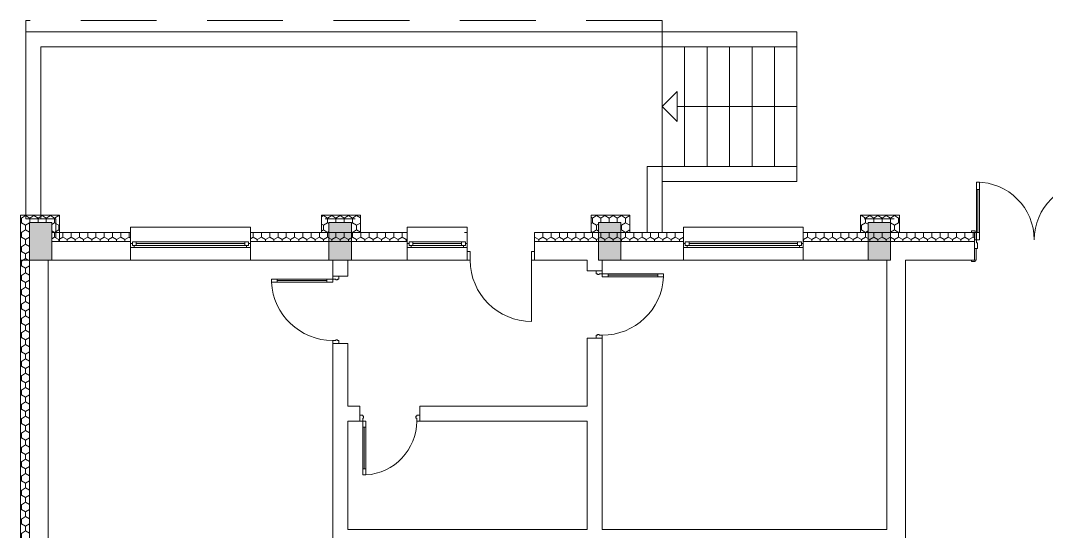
# Model space of a CAD drawing. Header units: feet. Extents: x 2814058 to 2855058, y -67651 to -38951.
# Drawn here: x 2825375 to 2829670, y -53627 to -51488 of the extents above; entities that cross this region are included whole.
import ezdxf

# ---------------------------------------------------------------- set-up
doc = ezdxf.new("R2010")
doc.units = ezdxf.units.FT
doc.header["$MEASUREMENT"] = 0
doc.linetypes.add('Long Dashed', pattern=[529.166651, 317.499995, -211.666656])
for name, color, linetype, lineweight in [('0_muret e jashtme_Pen_No__1', 7, 'Continuous', 0), ('0_muret e jashtme_Pen_No__19', 255, 'Continuous', 0), ('Shell - Roof_Pen_No__1', 7, 'Continuous', 0), ('Shell - Roof_Pen_No__21', 7, 'Continuous', 0)]:
    doc.layers.add(name, color=color, linetype=linetype, lineweight=lineweight)
doc.layers.add('0_muret e jashtme_Pen_No__14', color=7, linetype='Continuous', lineweight=0, true_color=0xbd8b17)
doc.layers.add('Shell - Roof', color=7, linetype='Continuous')
pattern_1 = [(90, (2247653.822, -76424.967), (-34.6410162, 0), [20, -40]), (90, (2247636.502, -76394.967), (-34.6410162, 0), [20, -40]), (150, (2247653.822, -76404.967), (17.320508, 30), [20, -40]), (150, (2247619.18, -76404.967), (17.320508, 30), [20, -40]), (210, (2247653.822, -76424.967), (-17.320508, 30), [20, -40]), (210, (2247619.18, -76424.967), (-17.320508, 30), [20, -40])]

# ---------------------------------------------------------------- blocks, each defined once
blk = doc.blocks.new('Line_6', base_point=(2828625.5, -51848.5))
at = {"layer": 'Shell - Roof_Pen_No__1', "color": 7, "linetype": 'Continuous', "lineweight": 0}
for p, q in [((2828061.4, -51848.5), (2828124.1, -51785.8)), ((2828124.1, -51785.8), (2828124.1, -51911.2)), ((2828061.4, -51848.5), (2828124.1, -51911.2)), ((2828625.5, -51848.5), (2828124.1, -51848.5))]:
    blk.add_line(p, q, dxfattribs=at)

msp = doc.modelspace()

# ---------------------------------------------------------------- hatches: boundary and pattern name
at = {"layer": '0_muret e jashtme_Pen_No__14', "linetype": 'Continuous', "lineweight": 0, "true_color": 0xbd8b17}
h = msp.add_hatch(dxfattribs=at)
h.set_pattern_fill('STYROFOAM_SM_INSULATION', color=42, style=0, pattern_type=2)
h.set_pattern_definition(pattern_1)
h.paths.add_polyline_path([(2825538.3, -52412.6), (2825538.3, -52302.9), (2825375.3, -52302.9), (2825375.3, -52491), (2825412.9, -52491), (2825412.9, -52334.3), (2825506.9, -52334.3), (2825506.9, -52412.6)])
h = msp.add_hatch(dxfattribs=at)
h.set_pattern_fill('STYROFOAM_SM_INSULATION', color=42, style=0, pattern_type=2)
h.set_pattern_definition(pattern_1)
h.paths.add_polyline_path([(2826798.3, -52375), (2826798.3, -52302.8), (2826635.3, -52302.8), (2826635.3, -52375), (2826666.6, -52375), (2826666.6, -52334.3), (2826760.7, -52334.3), (2826760.7, -52375)])
h = msp.add_hatch(dxfattribs=at)
h.set_pattern_fill('STYROFOAM_SM_INSULATION', color=42, style=0, pattern_type=2)
h.set_pattern_definition(pattern_1)
h.paths.add_polyline_path([(2827926.6, -52375), (2827926.6, -52302.8), (2827763.6, -52302.8), (2827763.6, -52375), (2827795, -52375), (2827795, -52334.3), (2827889, -52334.3), (2827889, -52375)])
h = msp.add_hatch(dxfattribs=at)
h.set_pattern_fill('STYROFOAM_SM_INSULATION', color=42, style=0, pattern_type=2)
h.set_pattern_definition(pattern_1)
h.paths.add_polyline_path([(2829054.9, -52375), (2829054.9, -52302.8), (2828892, -52302.8), (2828892, -52375), (2828923.3, -52375), (2828923.3, -52334.3), (2829017.3, -52334.3), (2829017.3, -52375)])
h = msp.add_hatch(dxfattribs=at)
h.set_pattern_fill('STYROFOAM_SM_INSULATION', color=42, style=0, pattern_type=2)
h.set_pattern_definition(pattern_1)
h.paths.add_polyline_path([(2825506.9, -52412.6), (2825836, -52412.6), (2825836, -52375), (2825506.9, -52375)])
h = msp.add_hatch(dxfattribs=at)
h.set_pattern_fill('STYROFOAM_SM_INSULATION', color=42, style=0, pattern_type=2)
h.set_pattern_definition(pattern_1)
h.paths.add_polyline_path([(2826337.5, -52375), (2826337.5, -52412.6), (2826994.6, -52412.6), (2826994.6, -52375)])
h = msp.add_hatch(dxfattribs=at)
h.set_pattern_fill('STYROFOAM_SM_INSULATION', color=42, style=0, pattern_type=2)
h.set_pattern_definition(pattern_1)
h.paths.add_polyline_path([(2828150.5, -52375), (2827527.4, -52375), (2827527.4, -52412.6), (2828150.5, -52412.6)])
h = msp.add_hatch(dxfattribs=at)
h.set_pattern_fill('STYROFOAM_SM_INSULATION', color=42, style=0, pattern_type=2)
h.set_pattern_definition(pattern_1)
h.paths.add_polyline_path([(2828652, -52375), (2828652, -52412.6), (2829368.4, -52412.6), (2829368.4, -52375)])
h = msp.add_hatch(dxfattribs=at)
h.set_pattern_fill('STYROFOAM_SM_INSULATION', color=42, style=0, pattern_type=2)
h.set_pattern_definition(pattern_1)
h.paths.add_polyline_path([(2825375.3, -52491), (2825375.3, -53740.6), (2825412.9, -53740.6), (2825412.9, -52491)])
at = {"layer": '0_muret e jashtme_Pen_No__19', "linetype": 'Continuous', "lineweight": 0}
for points in [[(2825506.9, -52491), (2825506.9, -52334.3), (2825412.9, -52334.3), (2825412.9, -52491)], [(2826760.7, -52491), (2826760.7, -52334.3), (2826666.6, -52334.3), (2826666.6, -52491)], [(2827889, -52491), (2827889, -52334.3), (2827795, -52334.3), (2827795, -52491)], [(2829017.3, -52491), (2829017.3, -52334.3), (2828923.3, -52334.3), (2828923.3, -52491)]]:
    msp.add_hatch(color=255, dxfattribs=at).paths.add_polyline_path(points)

# ---------------------------------------------------------------- linework, layer by layer
at = {"layer": '0_muret e jashtme_Pen_No__1', "color": 7, "linetype": 'Continuous', "lineweight": 0}
for p, q in [((2829377.1, -52164.4), (2829377.1, -52195.7)), ((2829389.7, -52164.4), (2829377.1, -52164.4)), ((2829389.7, -52195.7), (2829389.7, -52164.4)), ((2829377.1, -52195.7), (2829377.1, -52375)), ((2829383.4, -52195.7), (2829377.1, -52195.7)), ((2829377.1, -52195.7), (2829389.7, -52195.7)), ((2829383.4, -52375), (2829383.4, -52195.7)), ((2829383.4, -52195.7), (2829383.4, -52375)), ((2829389.7, -52195.7), (2829383.4, -52195.7)), ((2829383.4, -52195.7), (2829383.4, -52375)), ((2829389.7, -52375), (2829389.7, -52195.7)), ((2826337.5, -52353.1), (2825836, -52353.1)), ((2825836, -52353.1), (2825836, -52375)), ((2826337.5, -52375), (2826337.5, -52353.1)), ((2827245.4, -52353.1), (2826994.6, -52353.1)), ((2826994.6, -52353.1), (2826994.6, -52375)), ((2827245.4, -52375), (2827245.4, -52353.1)), ((2828150.5, -52375), (2828150.5, -52353.1)), ((2828150.5, -52353.1), (2828652, -52353.1)), ((2828652, -52353.1), (2828652, -52375)), ((2825836, -52375), (2825836, -52412.6)), ((2825836, -52375), (2825836, -52412.6)), ((2826337.5, -52375), (2826337.5, -52412.6)), ((2826337.5, -52375), (2826337.5, -52412.6)), ((2826994.6, -52375), (2826994.6, -52412.6)), ((2826994.6, -52375), (2826994.6, -52412.6)), ((2827245.4, -52375), (2827233.8, -52375)), ((2827245.4, -52375), (2827233.8, -52375)), ((2827245.4, -52375), (2827245.4, -52412.6)), ((2827245.4, -52412.6), (2827245.4, -52375)), ((2827245.4, -52412.6), (2827245.4, -52375)), ((2827527.4, -52375), (2827539, -52375)), ((2827527.4, -52412.6), (2827527.4, -52375)), ((2827527.4, -52412.6), (2827527.4, -52375)), ((2827527.4, -52412.6), (2827527.4, -52375)), ((2827527.4, -52375), (2827539, -52375)), ((2827527.4, -52375), (2827539, -52375)), ((2828150.5, -52375), (2828150.5, -52412.6)), ((2828150.5, -52375), (2828150.5, -52412.6)), ((2828652, -52375), (2828652, -52412.6)), ((2828652, -52375), (2828652, -52412.6)), ((2829356.8, -52375), (2829356.8, -52369.1)), ((2829356.8, -52369.1), (2829372.4, -52369.1)), ((2829368.4, -52375), (2829356.8, -52375)), ((2829372.4, -52375), (2829356.8, -52375)), ((2829368.4, -52375), (2829356.8, -52375)), ((2829368.4, -52375), (2829356.8, -52375)), ((2829368.4, -52375), (2829368.4, -52406.4)), ((2829368.4, -52375), (2829368.4, -52406.4)), ((2829368.4, -52406.4), (2829368.4, -52375)), ((2829368.4, -52375), (2829376.2, -52375)), ((2829368.4, -52375), (2829368.4, -52406.4)), ((2829368.4, -52375), (2829368.4, -52406.4)), ((2829368.4, -52375), (2829368.4, -52406.4)), ((2829372.4, -52369.1), (2829372.4, -52375)), ((2829376.2, -52375), (2829376.2, -52406.4)), ((2829377.1, -52375), (2829383.4, -52375)), ((2829389.7, -52375), (2829377.1, -52375)), ((2829377.1, -52375), (2829377.1, -52406.4)), ((2829383.4, -52375), (2829389.7, -52375)), ((2829389.7, -52406.4), (2829389.7, -52375)), ((2825836, -52412.6), (2825506.9, -52412.6)), ((2825836, -52412.6), (2825836, -52422)), ((2825836, -52412.6), (2825836, -52422)), ((2825836, -52422), (2825836, -52437.7)), ((2825843.9, -52422), (2825836, -52422)), ((2825836, -52422), (2825836, -52437.7)), ((2825836, -52422), (2825836, -52437.7)), ((2825836, -52437.7), (2825836, -52491)), ((2825836, -52437.7), (2825851.7, -52437.7)), ((2825836, -52437.7), (2825836, -52491)), ((2825859.6, -52414.2), (2825843.9, -52414.2)), ((2825843.9, -52414.2), (2825843.9, -52429.9)), ((2825843.9, -52429.9), (2825843.9, -52422)), ((2825851.7, -52429.9), (2825843.9, -52429.9)), ((2825843.9, -52429.9), (2825859.6, -52429.9)), ((2825851.7, -52437.7), (2825851.7, -52429.9)), ((2825851.7, -52437.7), (2826321.9, -52437.7)), ((2826314, -52414.2), (2825859.6, -52414.2)), ((2825859.6, -52429.9), (2825859.6, -52414.2)), ((2826314, -52414.2), (2825859.6, -52414.2)), ((2826314, -52422), (2825859.6, -52422)), ((2825859.6, -52429.9), (2826314, -52429.9)), ((2826329.7, -52414.2), (2826314, -52414.2)), ((2826314, -52414.2), (2826314, -52429.9)), ((2826314, -52429.9), (2826329.7, -52429.9)), ((2826329.7, -52429.9), (2826321.9, -52429.9)), ((2826321.9, -52429.9), (2826321.9, -52437.7)), ((2826321.9, -52437.7), (2826337.5, -52437.7)), ((2826329.7, -52429.9), (2826329.7, -52414.2)), ((2826337.5, -52422), (2826329.7, -52422)), ((2826329.7, -52422), (2826329.7, -52429.9)), ((2826994.6, -52412.6), (2826337.5, -52412.6)), ((2826337.5, -52412.6), (2826337.5, -52422)), ((2826337.5, -52412.6), (2826337.5, -52422)), ((2826337.5, -52422), (2826337.5, -52437.7)), ((2826337.5, -52422), (2826337.5, -52437.7)), ((2826337.5, -52422), (2826337.5, -52437.7)), ((2826337.5, -52437.7), (2826337.5, -52491)), ((2826337.5, -52437.7), (2826337.5, -52491)), ((2826994.6, -52412.6), (2826994.6, -52422)), ((2826994.6, -52412.6), (2826994.6, -52422)), ((2826994.6, -52422), (2826994.6, -52437.7)), ((2827002.4, -52422), (2826994.6, -52422)), ((2826994.6, -52422), (2826994.6, -52437.7)), ((2826994.6, -52422), (2826994.6, -52437.7)), ((2826994.6, -52437.7), (2826994.6, -52491)), ((2826994.6, -52437.7), (2827010.3, -52437.7)), ((2826994.6, -52437.7), (2826994.6, -52491)), ((2827018.1, -52414.2), (2827002.4, -52414.2)), ((2827002.4, -52414.2), (2827002.4, -52429.9)), ((2827002.4, -52429.9), (2827002.4, -52422)), ((2827010.3, -52429.9), (2827002.4, -52429.9)), ((2827002.4, -52429.9), (2827018.1, -52429.9)), ((2827010.3, -52437.7), (2827010.3, -52429.9)), ((2827010.3, -52437.7), (2827229.7, -52437.7)), ((2827221.8, -52414.2), (2827018.1, -52414.2)), ((2827018.1, -52429.9), (2827018.1, -52414.2)), ((2827221.8, -52414.2), (2827018.1, -52414.2)), ((2827221.8, -52422), (2827018.1, -52422)), ((2827018.1, -52429.9), (2827221.8, -52429.9)), ((2827237.5, -52414.2), (2827221.8, -52414.2)), ((2827221.8, -52414.2), (2827221.8, -52429.9)), ((2827221.8, -52429.9), (2827237.5, -52429.9)), ((2827237.5, -52429.9), (2827229.7, -52429.9)), ((2827229.7, -52429.9), (2827229.7, -52437.7)), ((2827229.7, -52437.7), (2827245.4, -52437.7)), ((2827237.5, -52429.9), (2827237.5, -52414.2)), ((2827245.4, -52422), (2827237.5, -52422)), ((2827237.5, -52422), (2827237.5, -52429.9)), ((2827245.4, -52412.6), (2827245.4, -52422)), ((2827245.4, -52454.9), (2827245.4, -52412.6)), ((2827245.4, -52454.9), (2827245.4, -52412.6)), ((2827245.4, -52422), (2827245.4, -52437.7)), ((2827245.4, -52422), (2827245.4, -52437.7)), ((2827245.4, -52437.7), (2827245.4, -52491)), ((2828150.5, -52412.6), (2827527.4, -52412.6)), ((2827527.4, -52454.9), (2827527.4, -52412.6)), ((2827527.4, -52454.9), (2827527.4, -52412.6)), ((2827527.4, -52454.9), (2827527.4, -52412.6)), ((2828150.5, -52412.6), (2828150.5, -52422)), ((2828150.5, -52412.6), (2828150.5, -52422)), ((2828150.5, -52422), (2828150.5, -52437.7)), ((2828150.5, -52422), (2828158.3, -52422)), ((2828150.5, -52422), (2828150.5, -52437.7)), ((2828150.5, -52422), (2828150.5, -52437.7)), ((2828150.5, -52437.7), (2828150.5, -52491)), ((2828166.2, -52437.7), (2828150.5, -52437.7)), ((2828150.5, -52437.7), (2828150.5, -52491)), ((2828158.3, -52414.2), (2828174, -52414.2)), ((2828158.3, -52429.9), (2828158.3, -52414.2)), ((2828158.3, -52422), (2828158.3, -52429.9)), ((2828158.3, -52429.9), (2828166.2, -52429.9)), ((2828174, -52429.9), (2828158.3, -52429.9)), ((2828166.2, -52429.9), (2828166.2, -52437.7)), ((2828636.3, -52437.7), (2828166.2, -52437.7)), ((2828174, -52414.2), (2828628.5, -52414.2)), ((2828174, -52414.2), (2828174, -52429.9)), ((2828174, -52414.2), (2828628.5, -52414.2)), ((2828174, -52422), (2828628.5, -52422)), ((2828628.5, -52429.9), (2828174, -52429.9)), ((2828628.5, -52429.9), (2828628.5, -52414.2)), ((2828628.5, -52414.2), (2828644.1, -52414.2)), ((2828644.1, -52429.9), (2828628.5, -52429.9)), ((2828636.3, -52437.7), (2828636.3, -52429.9)), ((2828636.3, -52429.9), (2828644.1, -52429.9)), ((2828652, -52437.7), (2828636.3, -52437.7)), ((2828644.1, -52414.2), (2828644.1, -52429.9)), ((2828644.1, -52429.9), (2828644.1, -52422)), ((2828644.1, -52422), (2828652, -52422)), ((2829368.4, -52412.6), (2828652, -52412.6)), ((2828652, -52412.6), (2828652, -52422)), ((2828652, -52412.6), (2828652, -52422)), ((2828652, -52422), (2828652, -52437.7)), ((2828652, -52422), (2828652, -52437.7)), ((2828652, -52422), (2828652, -52437.7)), ((2828652, -52437.7), (2828652, -52491)), ((2828652, -52437.7), (2828652, -52491)), ((2829368.4, -52406.4), (2829368.4, -52412.6)), ((2829376.2, -52406.4), (2829368.4, -52406.4)), ((2829377.1, -52406.4), (2829368.4, -52406.4)), ((2829368.4, -52406.4), (2829368.4, -52442.4)), ((2829368.4, -52406.4), (2829368.4, -52412.6)), ((2829368.4, -52406.4), (2829368.4, -52412.6)), ((2829368.4, -52412.6), (2829368.4, -52442.4)), ((2829368.4, -52412.6), (2829368.4, -52442.4)), ((2829368.4, -52412.6), (2829368.4, -52442.4)), ((2829377.1, -52418.9), (2829377.1, -52406.4)), ((2829377.1, -52406.4), (2829389.7, -52406.4)), ((2829380.9, -52418.9), (2829377.1, -52418.9)), ((2829380.9, -52442.4), (2829380.9, -52418.9)), ((2827245.4, -52454.9), (2827257.9, -52454.9)), ((2827245.4, -52491), (2827245.4, -52454.9)), ((2827245.4, -52491), (2827245.4, -52454.9)), ((2827245.4, -52491), (2827245.4, -52454.9)), ((2827257.9, -52454.9), (2827257.9, -52491)), ((2827514.9, -52491), (2827514.9, -52454.9)), ((2827514.9, -52454.9), (2827527.4, -52454.9)), ((2827527.4, -52491), (2827527.4, -52454.9)), ((2827527.4, -52454.9), (2827527.4, -52491)), ((2827527.4, -52491), (2827527.4, -52454.9)), ((2827527.4, -52491), (2827527.4, -52454.9)), ((2829368.4, -52442.4), (2829368.4, -52491)), ((2829368.4, -52491), (2829368.4, -52442.4)), ((2829368.4, -52442.4), (2829376.2, -52442.4)), ((2829368.4, -52442.4), (2829380.9, -52442.4)), ((2829368.4, -52442.4), (2829368.4, -52491)), ((2829368.4, -52442.4), (2829368.4, -52491)), ((2829376.2, -52442.4), (2829376.2, -52491)), ((2825412.9, -52491), (2825412.9, -53740.6)), ((2826337.5, -52491), (2825836, -52491)), ((2827245.4, -52491), (2826994.6, -52491)), ((2827245.4, -52491), (2827233.8, -52491)), ((2827245.4, -52491), (2827233.8, -52491)), ((2827257.9, -52491), (2827245.4, -52491)), ((2827527.4, -52491), (2827514.9, -52491)), ((2827514.9, -52491), (2827514.9, -52748)), ((2827527.4, -52491), (2827539, -52491)), ((2827527.4, -52491), (2827539, -52491)), ((2827527.4, -52491), (2827539, -52491)), ((2828150.5, -52491), (2828652, -52491)), ((2829368.4, -52491), (2829356.8, -52491)), ((2829356.8, -52496.9), (2829356.8, -52491)), ((2829356.8, -52491), (2829372.4, -52491)), ((2829368.4, -52491), (2829356.8, -52491)), ((2829368.4, -52491), (2829356.8, -52491)), ((2829372.4, -52496.9), (2829356.8, -52496.9)), ((2829376.2, -52491), (2829368.4, -52491)), ((2829372.4, -52491), (2829372.4, -52496.9)), ((2826682.3, -52558.1), (2826707.4, -52558.1)), ((2826707.4, -52558.1), (2826682.3, -52558.1)), ((2826682.3, -52558.1), (2826682.3, -52570.7)), ((2826682.3, -52558.1), (2826707.4, -52558.1)), ((2826682.3, -52558.1), (2826707.4, -52558.1)), ((2826707.4, -52558.1), (2826745, -52558.1)), ((2826707.4, -52570.7), (2826707.4, -52558.1)), ((2826707.4, -52558.1), (2826745, -52558.1)), ((2827785.6, -52535.9), (2827748, -52535.9)), ((2827785.6, -52535.9), (2827748, -52535.9)), ((2827810.6, -52535.9), (2827785.6, -52535.9)), ((2827785.6, -52548.5), (2827785.6, -52535.9)), ((2827785.6, -52535.9), (2827810.6, -52535.9)), ((2827810.6, -52535.9), (2827785.6, -52535.9)), ((2827810.6, -52535.9), (2827785.6, -52535.9)), ((2827790.1, -52548.5), (2827785.6, -52548.5)), ((2827790.1, -52551.6), (2827790.1, -52548.5)), ((2827798.1, -52551.6), (2827790.1, -52551.6)), ((2827810.6, -52548.5), (2827798.1, -52548.5)), ((2827798.1, -52548.5), (2827798.1, -52551.6)), ((2827810.6, -52535.9), (2827810.6, -52548.5)), ((2827835.7, -52548.5), (2827810.6, -52548.5)), ((2827810.6, -52548.5), (2827810.6, -52561)), ((2827810.6, -52561), (2827835.7, -52561)), ((2828042.6, -52548.5), (2827835.7, -52548.5)), ((2827835.7, -52548.5), (2827835.7, -52554.8)), ((2827835.7, -52561), (2827835.7, -52548.5)), ((2827835.7, -52554.8), (2828042.6, -52554.8)), ((2828042.6, -52554.8), (2827835.7, -52554.8)), ((2827835.7, -52554.8), (2827835.7, -52561)), ((2828042.6, -52554.8), (2827835.7, -52554.8)), ((2827835.7, -52561), (2828042.6, -52561)), ((2828042.6, -52554.8), (2828042.6, -52548.5)), ((2828067.6, -52548.5), (2828042.6, -52548.5)), ((2828042.6, -52548.5), (2828042.6, -52561)), ((2828042.6, -52561), (2828042.6, -52554.8)), ((2828042.6, -52561), (2828067.6, -52561)), ((2828067.6, -52561), (2828067.6, -52548.5)), ((2826425.3, -52570.7), (2826450.4, -52570.7)), ((2826425.3, -52583.2), (2826425.3, -52570.7)), ((2826450.4, -52583.2), (2826425.3, -52583.2)), ((2826450.4, -52576.9), (2826450.4, -52570.7)), ((2826450.4, -52570.7), (2826657.2, -52570.7)), ((2826450.4, -52570.7), (2826450.4, -52583.2)), ((2826657.2, -52576.9), (2826450.4, -52576.9)), ((2826450.4, -52583.2), (2826450.4, -52576.9)), ((2826450.4, -52576.9), (2826657.2, -52576.9)), ((2826450.4, -52576.9), (2826657.2, -52576.9)), ((2826657.2, -52583.2), (2826450.4, -52583.2)), ((2826657.2, -52570.7), (2826657.2, -52576.9)), ((2826657.2, -52583.2), (2826657.2, -52570.7)), ((2826657.2, -52570.7), (2826682.3, -52570.7)), ((2826657.2, -52576.9), (2826657.2, -52583.2)), ((2826682.3, -52583.2), (2826657.2, -52583.2)), ((2826682.3, -52570.7), (2826694.8, -52570.7)), ((2826682.3, -52570.7), (2826682.3, -52583.2)), ((2826694.8, -52570.7), (2826694.8, -52573.8)), ((2826694.8, -52573.8), (2826702.8, -52573.8)), ((2826702.8, -52570.7), (2826707.4, -52570.7)), ((2826702.8, -52573.8), (2826702.8, -52570.7)), ((2826694.8, -52827.7), (2826682.3, -52827.7)), ((2826682.3, -52827.7), (2826682.3, -52840.2)), ((2826702.8, -52824.5), (2826694.8, -52824.5)), ((2826694.8, -52824.5), (2826694.8, -52827.7)), ((2826702.8, -52827.7), (2826702.8, -52824.5)), ((2826707.4, -52827.7), (2826702.8, -52827.7)), ((2826707.4, -52840.2), (2826707.4, -52827.7)), ((2827785.6, -52818), (2827748, -52818)), ((2827785.6, -52818), (2827748, -52818)), ((2827785.6, -52818), (2827785.6, -52805.5)), ((2827785.6, -52805.5), (2827790.1, -52805.5)), ((2827810.6, -52818), (2827785.6, -52818)), ((2827810.6, -52818), (2827785.6, -52818)), ((2827810.6, -52818), (2827785.6, -52818)), ((2827810.6, -52818), (2827785.6, -52818)), ((2827790.1, -52805.5), (2827790.1, -52802.4)), ((2827790.1, -52802.4), (2827798.1, -52802.4)), ((2827798.1, -52802.4), (2827798.1, -52805.5)), ((2827798.1, -52805.5), (2827810.6, -52805.5)), ((2827810.6, -52805.5), (2827810.6, -52818)), ((2826682.3, -52840.2), (2826707.4, -52840.2)), ((2826682.3, -52840.2), (2826707.4, -52840.2)), ((2826682.3, -52840.2), (2826707.4, -52840.2)), ((2826682.3, -52840.2), (2826707.4, -52840.2)), ((2826707.4, -52840.2), (2826745, -52840.2)), ((2826707.4, -52840.2), (2826745, -52840.2)), ((2826795.6, -53139.8), (2826795.6, -53102.2)), ((2826795.6, -53139.8), (2826795.6, -53102.2)), ((2827046.3, -53139.8), (2827046.3, -53102.2)), ((2827046.3, -53139.8), (2827046.3, -53102.2)), ((2826795.6, -53164.9), (2826795.6, -53139.8)), ((2826808.1, -53139.8), (2826795.6, -53139.8)), ((2826795.6, -53139.8), (2826795.6, -53164.9)), ((2826795.6, -53164.9), (2826795.6, -53139.8)), ((2826795.6, -53164.9), (2826795.6, -53139.8)), ((2826795.6, -53164.9), (2826808.1, -53164.9)), ((2826808.1, -53144.4), (2826808.1, -53139.8)), ((2826811.3, -53144.4), (2826808.1, -53144.4)), ((2826808.1, -53164.9), (2826808.1, -53152.3)), ((2826808.1, -53152.3), (2826811.3, -53152.3)), ((2826808.1, -53189.9), (2826808.1, -53164.9)), ((2826808.1, -53164.9), (2826820.7, -53164.9)), ((2826811.3, -53152.3), (2826811.3, -53144.4)), ((2826820.7, -53164.9), (2826820.7, -53189.9)), ((2827033.8, -53144.4), (2827030.7, -53144.4)), ((2827030.7, -53144.4), (2827030.7, -53152.3)), ((2827030.7, -53152.3), (2827033.8, -53152.3)), ((2827046.3, -53139.8), (2827033.8, -53139.8)), ((2827033.8, -53139.8), (2827033.8, -53144.4)), ((2827033.8, -53152.3), (2827033.8, -53164.9)), ((2827033.8, -53164.9), (2827046.3, -53164.9)), ((2827046.3, -53164.9), (2827046.3, -53139.8)), ((2827046.3, -53164.9), (2827046.3, -53139.8)), ((2827046.3, -53164.9), (2827046.3, -53139.8)), ((2827046.3, -53164.9), (2827046.3, -53139.8)), ((2826808.1, -53189.9), (2826814.4, -53189.9)), ((2826808.1, -53365.5), (2826808.1, -53189.9)), ((2826820.7, -53189.9), (2826808.1, -53189.9)), ((2826814.4, -53189.9), (2826814.4, -53365.5)), ((2826814.4, -53189.9), (2826820.7, -53189.9)), ((2826814.4, -53365.5), (2826814.4, -53189.9)), ((2826814.4, -53365.5), (2826814.4, -53189.9)), ((2826820.7, -53189.9), (2826820.7, -53365.5)), ((2826814.4, -53365.5), (2826808.1, -53365.5)), ((2826808.1, -53390.5), (2826808.1, -53365.5)), ((2826808.1, -53365.5), (2826820.7, -53365.5)), ((2826820.7, -53365.5), (2826814.4, -53365.5)), ((2826820.7, -53365.5), (2826820.7, -53390.5)), ((2826820.7, -53390.5), (2826808.1, -53390.5))]:
    msp.add_line(p, q, dxfattribs=at)
for points in [[(2825397.3, -51535), (2825397.3, -52318.6)], [(2828061.4, -51535), (2825397.3, -51535)], [(2828061.4, -51597.7), (2828061.4, -51535)], [(2825459.9, -52318.6), (2825459.9, -51597.7)], [(2825459.9, -51597.7), (2828061.4, -51597.7)], [(2825397.3, -52318.6), (2825459.9, -52318.6)], [(2825836, -52375), (2825506.9, -52375)], [(2825506.9, -52375), (2825506.9, -52412.6)], [(2826994.6, -52375), (2826337.5, -52375)], [(2828150.5, -52375), (2827527.4, -52375)], [(2829368.4, -52375), (2828652, -52375)], [(2825506.9, -52412.6), (2825506.9, -52491)], [(2825375.3, -52491), (2825375.3, -53740.6)], [(2825491.3, -52491), (2825375.3, -52491)], [(2825491.3, -53740.6), (2825491.3, -52491)], [(2825506.9, -52491), (2825836, -52491)], [(2826337.5, -52491), (2826682.3, -52491)], [(2826682.3, -52491), (2826682.3, -52558.1)], [(2826745, -52491), (2826994.6, -52491)], [(2826745, -52558.1), (2826745, -52491)], [(2827527.4, -52491), (2827748, -52491)], [(2827748, -52491), (2827748, -52535.9)], [(2827810.6, -52491), (2828150.5, -52491)], [(2827810.6, -52535.9), (2827810.6, -52491)], [(2828652, -52491), (2829001.7, -52491)], [(2829001.7, -52491), (2829001.7, -53619.3)], [(2829080, -52491), (2829368.4, -52491)], [(2829080, -54277.5), (2829080, -52491)], [(2827748, -52818), (2827748, -53102.2)], [(2827810.6, -53619.3), (2827810.6, -52818)], [(2826682.3, -52840.2), (2826682.3, -54277.5)], [(2826745, -53102.2), (2826745, -52840.2)], [(2826795.6, -53102.2), (2826745, -53102.2)], [(2827748, -53102.2), (2827046.3, -53102.2)], [(2826745, -53619.3), (2826745, -53164.9)], [(2826745, -53164.9), (2826795.6, -53164.9)], [(2827046.3, -53164.9), (2827748, -53164.9)], [(2827748, -53164.9), (2827748, -53619.3)], [(2827748, -53619.3), (2826745, -53619.3)], [(2829001.7, -53619.3), (2827810.6, -53619.3)]]:
    msp.add_lwpolyline(points, dxfattribs=at)
at = {"layer": '0_muret e jashtme_Pen_No__1', "color": 7, "linetype": 'Continuous', "lineweight": 0, "flags": 128}
for points in [[(2825538.3, -52412.6), (2825538.3, -52302.9), (2825375.3, -52302.9), (2825375.3, -52491), (2825412.9, -52491), (2825412.9, -52334.3), (2825506.9, -52334.3), (2825506.9, -52412.6)], [(2826798.3, -52375), (2826798.3, -52302.8), (2826635.3, -52302.8), (2826635.3, -52375), (2826666.6, -52375), (2826666.6, -52334.3), (2826760.7, -52334.3), (2826760.7, -52375)], [(2827926.6, -52375), (2827926.6, -52302.8), (2827763.6, -52302.8), (2827763.6, -52375), (2827795, -52375), (2827795, -52334.3), (2827889, -52334.3), (2827889, -52375)], [(2829054.9, -52375), (2829054.9, -52302.8), (2828892, -52302.8), (2828892, -52375), (2828923.3, -52375), (2828923.3, -52334.3), (2829017.3, -52334.3), (2829017.3, -52375)], [(2825506.9, -52491), (2825506.9, -52334.3), (2825412.9, -52334.3), (2825412.9, -52491)], [(2826760.7, -52491), (2826760.7, -52334.3), (2826666.6, -52334.3), (2826666.6, -52491)], [(2827889, -52491), (2827889, -52334.3), (2827795, -52334.3), (2827795, -52491)], [(2829017.3, -52491), (2829017.3, -52334.3), (2828923.3, -52334.3), (2828923.3, -52491)]]:
    msp.add_lwpolyline(points, close=True, dxfattribs=at)
at = {"layer": '0_muret e jashtme_Pen_No__1', "color": 7, "linetype": 'Continuous', "lineweight": 0}
for centre, radius, start, end in [((2829377.1, -52406.4), 242, 0, 90), ((2829861.1, -52406.4), 242, 90, 180), ((2827514.9, -52491), 257, 180, 270), ((2827810.6, -52548.5), 257, 270, 357.204), ((2826682.3, -52570.7), 257, 182.796, 270), ((2826808.1, -53164.9), 225.7, 273.1847, 0)]:
    msp.add_arc(centre, radius, start, end, dxfattribs=at)
at = {"layer": 'Shell - Roof_Pen_No__21', "color": 7, "linetype": 'Long Dashed', "lineweight": 0}
for p, q in [((2828061.4, -51488), (2825397.3, -51488)), ((2825397.3, -51488), (2825397.3, -51535)), ((2828061.4, -51535), (2828061.4, -51488))]:
    msp.add_line(p, q, dxfattribs=at)
at = {"layer": 'Shell - Roof_Pen_No__21', "color": 7, "linetype": 'Continuous', "lineweight": 0}
for p, q in [((2825397.3, -52318.6), (2825397.3, -51535)), ((2825397.3, -51535), (2828061.4, -51535)), ((2828061.4, -51535), (2828061.4, -52375)), ((2828061.4, -51535), (2828625.5, -51535)), ((2828625.5, -51535), (2828625.5, -52161.9)), ((2828061.4, -51597.7), (2828625.5, -51597.7)), ((2828155.4, -51597.7), (2828155.4, -52099.2)), ((2828249.4, -51597.7), (2828249.4, -52099.2)), ((2828343.5, -51597.7), (2828343.5, -52099.2)), ((2828437.5, -51597.7), (2828437.5, -52099.2)), ((2828531.5, -51597.7), (2828531.5, -52099.2)), ((2828061.4, -52099.2), (2827998.7, -52099.2)), ((2827998.7, -52099.2), (2827998.7, -52375)), ((2828061.4, -52099.2), (2828625.5, -52099.2)), ((2828625.5, -52161.9), (2828061.4, -52161.9)), ((2825397.3, -52318.6), (2825522.6, -52318.6)), ((2825522.6, -52318.6), (2825522.6, -52397)), ((2826776.3, -52318.6), (2826651, -52318.6)), ((2829033, -52318.6), (2828907.6, -52318.6))]:
    msp.add_line(p, q, dxfattribs=at)

# ---------------------------------------------------------------- block references
at = {"layer": 'Shell - Roof', "color": 7, "linetype": 'Continuous', "lineweight": 0}
msp.add_blockref('Line_6', (2828625.5, -51848.5), dxfattribs=at)

doc.saveas('drawing.dxf')
